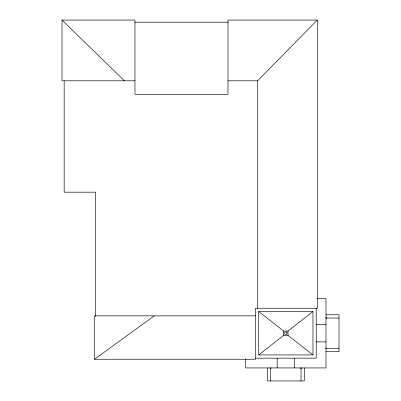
<?xml version="1.0" encoding="UTF-8"?>
<svg xmlns="http://www.w3.org/2000/svg" width="401" height="401" viewBox="0 0 401 401"><rect width="100%" height="100%" fill="white"/><g stroke="black" fill="none" stroke-linecap="round" stroke-linejoin="round"><path stroke-width="0.6" d="M257.627 308.264L257.627 80.801L317.306 20.05L227.984 20.05L227.984 94.365L134.957 94.365L134.957 20.05L62 20.05L62 80.801L134.957 80.801M258.72 311.517L283.672 331.046L288.013 331.046L312.965 311.517L312.965 354.915L258.72 354.915L258.72 311.517L312.965 311.517M258.72 354.915L283.672 335.386L288.013 335.386L312.965 354.915M255.467 315.858L94.546 315.858L94.546 359.251L154.24 315.858M134.841 22.22L228.334 22.22M227.984 80.801L257.627 80.801M316.94 298.499L325.983 298.499L325.983 367.933L245.703 367.933L245.703 358.89M325.983 314.775L339 314.775L339 351.657L325.983 351.657M325.983 318.028L339 318.028M316.219 324.534L325.983 324.534M316.219 341.893L325.983 341.893M325.983 348.404L339 348.404M255.467 358.168L316.219 358.168L316.219 308.264M94.546 359.251L255.467 359.251L255.467 308.264L317.306 308.264L317.306 20.05M270.119 368.113L271.191 368.113M300.489 368.113L301.572 368.113M62 20.05L124.425 80.801M326.163 317.487L326.163 318.569M326.163 347.862L326.163 348.945M304.284 367.933L304.284 380.95L267.402 380.95L267.402 367.933M301.031 367.933L301.031 380.95M294.524 358.168L294.524 367.933M288.013 331.046L288.013 335.386M283.672 331.046L283.672 335.386M277.166 358.168L277.166 367.933M270.655 367.933L270.655 380.95M95.628 316.484L95.628 192.184L64.17 192.184L64.17 80.801M286.926 332.133L284.76 332.133L284.76 334.299L286.926 334.299L286.926 332.133"/></g></svg>
